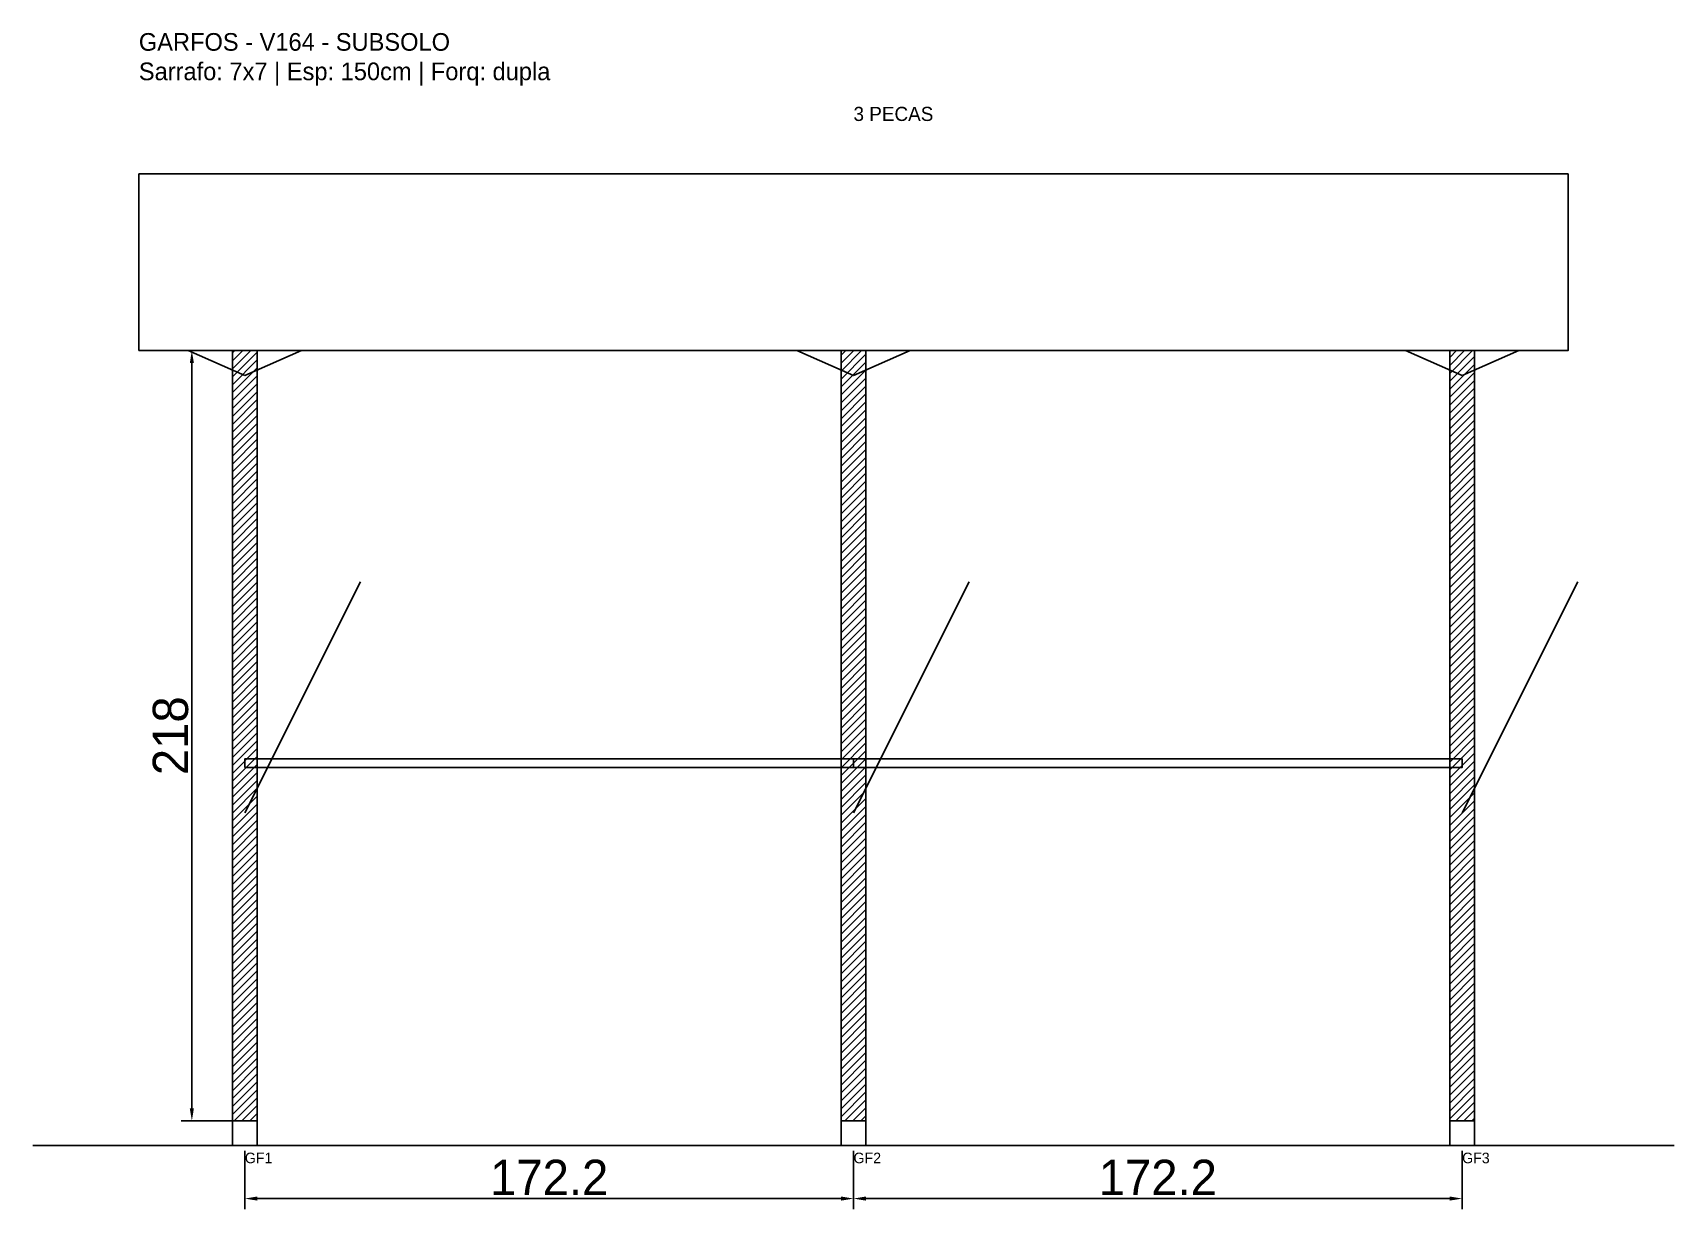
# Model space of a CAD drawing. Header units: metres. Extents: x -30 to 434, y -25 to 308.
import ezdxf

# ---------------------------------------------------------------- set-up
doc = ezdxf.new("R2010")
doc.units = ezdxf.units.M
for name, color, linetype in [('BARRA_ANCORAGEM', 1, 'Continuous'), ('COTA', 241, 'Continuous'), ('GARFOS OK', 3, 'Continuous'), ('NOME DA VIGA', 6, 'Continuous'), ('SARR_7x7', 40, 'Continuous'), ('TIRAS REESCORAMENTO', 252, 'Continuous'), ('VIGAS', 3, 'Continuous')]:
    doc.layers.add(name, color=color, linetype=linetype)
doc.dimstyles.new('EZ DXF', dxfattribs={"dimtxt": 10, "dimasz": 3.5, "dimexe": 3, "dimexo": 1.5, "dimgap": 1, "dimtad": 1, "dimdec": 1, "dimdsep": 46, "dimcen": 2.5, "dimazin": 3, "dimtfac": 1, "dimtmove": 0, "dimatfit": 3})

msp = doc.modelspace()

# ---------------------------------------------------------------- hatches: boundary and pattern name
at = {"layer": 'COTA'}
h = msp.add_hatch(dxfattribs=at)
h.set_pattern_fill('ANSI31', scale=0.5)
h.paths.add_polyline_path([(26.5, 0), (33.5, 0), (33.5, 218), (26.5, 218)])
h = msp.add_hatch(dxfattribs=at)
h.set_pattern_fill('ANSI31', scale=0.5)
h.paths.add_polyline_path([(198.732091, 0), (205.732091, 0), (205.732091, 218), (198.732091, 218)])
h = msp.add_hatch(dxfattribs=at)
h.set_pattern_fill('ANSI31', scale=0.5)
h.paths.add_polyline_path([(370.964182, 0), (377.964182, 0), (377.964182, 218), (370.964182, 218)])

# ---------------------------------------------------------------- linework, layer by layer
at = {"layer": 'BARRA_ANCORAGEM'}
for p, q in [((30, 87.2), (62.7, 152.6)), ((202.232091, 87.2), (234.932091, 152.6)), ((374.464182, 87.2), (407.164182, 152.6))]:
    msp.add_line(p, q, dxfattribs=at)
at = {"layer": 'GARFOS OK'}
for p, q in [((30, 211), (14, 218)), ((14, 218), (46, 218)), ((30, 211), (46, 218)), ((202.232091, 211), (186.232091, 218)), ((186.232091, 218), (218.232091, 218)), ((202.232091, 211), (218.232091, 218)), ((374.464182, 211), (358.464182, 218)), ((358.464182, 218), (390.464182, 218)), ((374.464182, 211), (390.464182, 218))]:
    msp.add_line(p, q, dxfattribs=at)
at = {"layer": 'GARFOS OK', "linetype": 'CONTINUOUS'}
msp.add_line((-30, -7), (434.464182, -7), dxfattribs=at)
at = {"layer": 'GARFOS OK'}
for points in [[(26.5, 0), (33.5, 0), (33.5, 218), (26.5, 218), (26.5, 0)], [(198.732091, 0), (205.732091, 0), (205.732091, 218), (198.732091, 218), (198.732091, 0)], [(370.964182, 0), (377.964182, 0), (377.964182, 218), (370.964182, 218), (370.964182, 0)]]:
    msp.add_lwpolyline(points, dxfattribs=at)
at = {"layer": 'SARR_7x7'}
for points in [[(26.5, -7), (33.5, -7), (33.5, 0), (26.5, 0), (26.5, -7)], [(198.732091, -7), (205.732091, -7), (205.732091, 0), (198.732091, 0), (198.732091, -7)], [(370.964182, -7), (377.964182, -7), (377.964182, 0), (370.964182, 0), (370.964182, -7)]]:
    msp.add_lwpolyline(points, dxfattribs=at)
at = {"layer": 'TIRAS REESCORAMENTO'}
for points in [[(30, 100), (202.232091, 100), (202.232091, 102.5), (30, 102.5), (30, 100)], [(202.232091, 100), (374.464182, 100), (374.464182, 102.5), (202.232091, 102.5), (202.232091, 100)]]:
    msp.add_lwpolyline(points, dxfattribs=at)
at = {"layer": 'VIGAS'}
msp.add_lwpolyline([(0, 218), (404.464182, 218), (404.464182, 268), (0, 268), (0, 218)], dxfattribs=at)

# ---------------------------------------------------------------- texts
at = {"layer": 'NOME DA VIGA'}
for s, height, p in [('3 PECAS', 4, (202.232091, 283)), ('GF1', 3, (30, -12)), ('GF2', 3, (202.232091, -12)), ('GF3', 3, (374.464182, -12))]:
    msp.add_text(s, height=height, dxfattribs=at).set_placement(p)
at = {"layer": 'NOME DA VIGA', "insert": (0, 293), "char_height": 5, "attachment_point": 7}
msp.add_mtext('GARFOS - V164 - SUBSOLO\\PSarrafo: 7x7 | Esp: 150cm | Forq: dupla', dxfattribs=at)

# ---------------------------------------------------------------- dimensions: what is measured, and where the dimension line sits
at = {"layer": 'COTA'}
msp.add_linear_dim(base=(15, 0), p1=(30, 0), p2=(30, 218), angle=90, dimstyle='EZ DXF', dxfattribs=at).render()
for base, p1, p2 in [((30, -22), (30, -7), (202.232091, -7)), ((202.232091, -22), (202.232091, -7), (374.464182, -7))]:
    msp.add_linear_dim(base=base, p1=p1, p2=p2, dimstyle='EZ DXF', dxfattribs=at).render()

doc.saveas('drawing.dxf')
